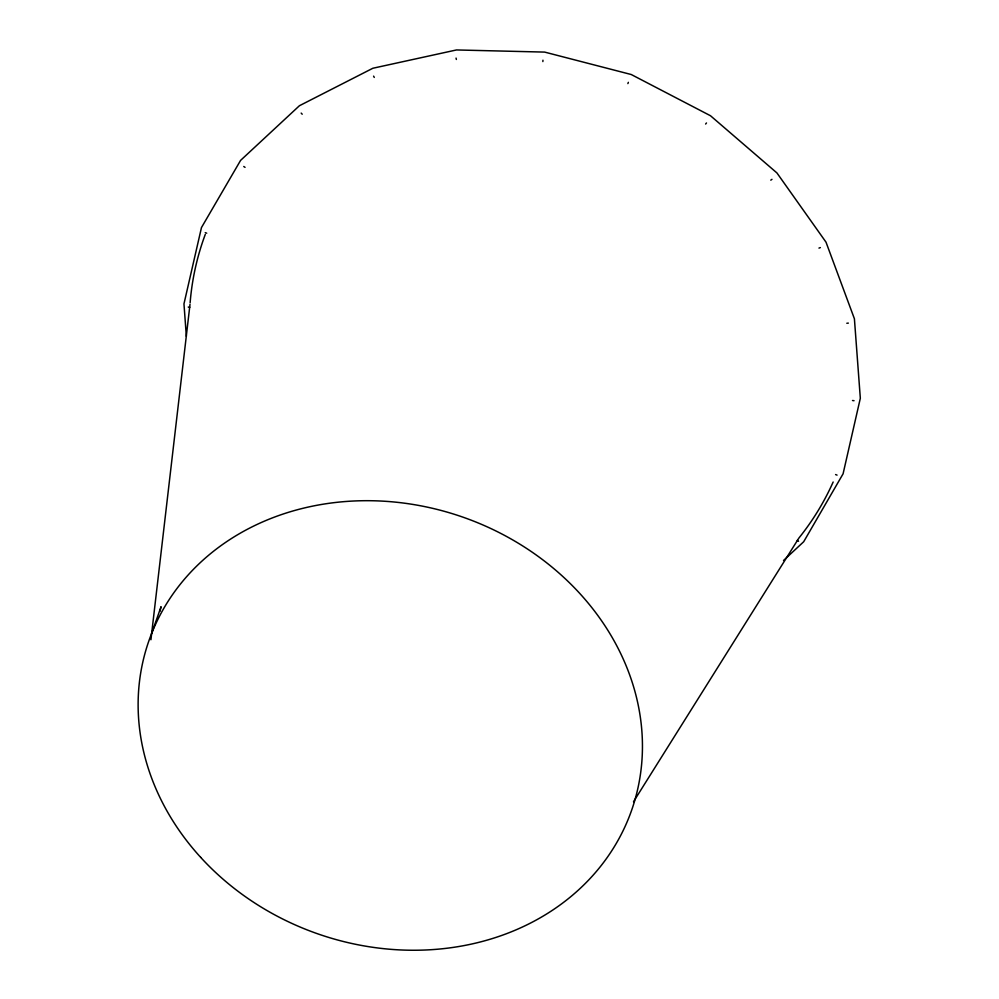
<?xml version="1.0" encoding="UTF-8"?>
<svg xmlns="http://www.w3.org/2000/svg" width="999" height="999" viewBox="0 0 999 999"><rect width="100%" height="100%" fill="white"/><g stroke="black" fill="none" stroke-linecap="round" stroke-linejoin="round"><path stroke-width="1.5" d="M542.857 61.576L542.957 60.202M150.924 639.76L190.01 304.32M160.027 611.251L161.064 606.693L151.511 633.828M627.872 83.604L628.371 82.33M633.503 801.747L798.913 538.024A337.662 291.233 19.4 0 0 833.154 482.005M705.619 124.038L706.48 122.964M783.516 560.501L803.696 541.733L843.081 473.813L860.326 398.251L854.407 318.768L826.011 242.17L776.922 172.927L710.514 115.759L631.256 74.525L544.642 52.098L456.493 49.95L372.852 68.257L299.4 105.744L240.584 160.389L201.473 227.56L183.966 303.871L186.351 336.326M770.791 180.157L771.965 179.333M818.955 248.102L820.354 247.602M846.815 323.251L848.351 323.114M188.249 307.043L189.81 307.255M852.497 400.499L854.045 400.711M205.245 232.63L206.718 233.192M835.589 474.562L837.062 475.124M243.756 166.483L245.055 167.357M797.252 540.397L798.551 541.283M301.174 113.099L302.21 114.223M373.589 76.136L374.275 77.422M456.056 58.092L456.356 59.465M190.122 302.772A337.662 291.233 19.4 0 1 205.294 234.39M200.712 857.404A255.806 220.629 19.4 0 0 629.07 817.12A255.806 220.629 19.4 0 0 341.084 501.898A255.806 220.629 19.4 0 0 200.712 857.404"/></g></svg>
